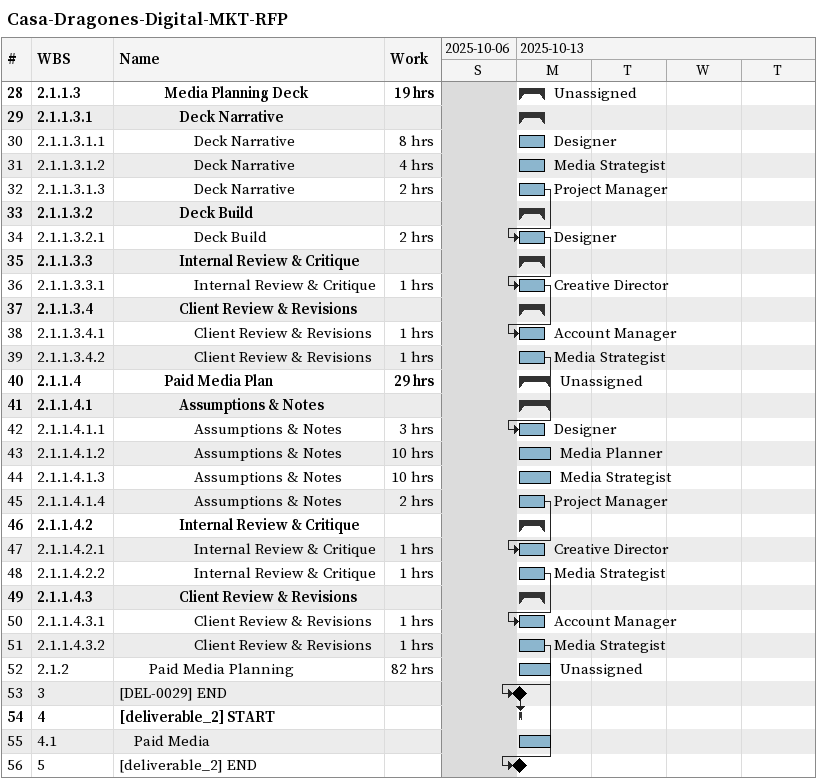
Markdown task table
Casa-Dragones-Digital-MKT-RFP

| ID | WBS | Task | Start | Finish | Predecessors | Resources | Work (h) |
|---|---|---|---|---|---|---|---|
| 28 | 2.1.1.3 | **Media Planning Deck** | 2025-10-13 | 2025-10-13 |  | Unassigned | 19 |
| 29 | 2.1.1.3.1 | **Deck Narrative** | 2025-10-13 | 2025-10-13 |  |  |  |
| 30 | 2.1.1.3.1.1 | Deck Narrative | 2025-10-13 | 2025-10-13 |  | Designer | 8 |
| 31 | 2.1.1.3.1.2 | Deck Narrative | 2025-10-13 | 2025-10-13 |  | Media Strategist | 4 |
| 32 | 2.1.1.3.1.3 | Deck Narrative | 2025-10-13 | 2025-10-13 |  | Project Manager | 2 |
| 33 | 2.1.1.3.2 | **Deck Build** | 2025-10-13 | 2025-10-13 |  |  |  |
| 34 | 2.1.1.3.2.1 | Deck Build | 2025-10-13 | 2025-10-13 | 32 | Designer | 2 |
| 35 | 2.1.1.3.3 | **Internal Review & Critique** | 2025-10-13 | 2025-10-13 |  |  |  |
| 36 | 2.1.1.3.3.1 | Internal Review & Critique | 2025-10-13 | 2025-10-13 | 34 | Creative Director | 1 |
| 37 | 2.1.1.3.4 | **Client Review & Revisions** | 2025-10-13 | 2025-10-13 |  |  |  |
| 38 | 2.1.1.3.4.1 | Client Review & Revisions | 2025-10-13 | 2025-10-13 | 36 | Account Manager | 1 |
| 39 | 2.1.1.3.4.2 | Client Review & Revisions | 2025-10-13 | 2025-10-13 |  | Media Strategist | 1 |
| 40 | 2.1.1.4 | **Paid Media Plan** | 2025-10-13 | 2025-10-13 |  | Unassigned | 29 |
| 41 | 2.1.1.4.1 | **Assumptions & Notes** | 2025-10-13 | 2025-10-13 |  |  |  |
| 42 | 2.1.1.4.1.1 | Assumptions & Notes | 2025-10-13 | 2025-10-13 | 39 | Designer | 3 |
| 43 | 2.1.1.4.1.2 | Assumptions & Notes | 2025-10-13 | 2025-10-13 |  | Media Planner | 10 |
| 44 | 2.1.1.4.1.3 | Assumptions & Notes | 2025-10-13 | 2025-10-13 |  | Media Strategist | 10 |
| 45 | 2.1.1.4.1.4 | Assumptions & Notes | 2025-10-13 | 2025-10-13 |  | Project Manager | 2 |
| 46 | 2.1.1.4.2 | **Internal Review & Critique** | 2025-10-13 | 2025-10-13 |  |  |  |
| 47 | 2.1.1.4.2.1 | Internal Review & Critique | 2025-10-13 | 2025-10-13 | 45 | Creative Director | 1 |
| 48 | 2.1.1.4.2.2 | Internal Review & Critique | 2025-10-13 | 2025-10-13 |  | Media Strategist | 1 |
| 49 | 2.1.1.4.3 | **Client Review & Revisions** | 2025-10-13 | 2025-10-13 |  |  |  |
| 50 | 2.1.1.4.3.1 | Client Review & Revisions | 2025-10-13 | 2025-10-13 | 48 | Account Manager | 1 |
| 51 | 2.1.1.4.3.2 | Client Review & Revisions | 2025-10-13 | 2025-10-13 |  | Media Strategist | 1 |
| 52 | 2.1.2 | Paid Media Planning | 2025-10-13 | 2025-10-13 |  | Unassigned | 82 |
| 53 | 3 | [DEL-0029] END (milestone) | 2025-10-13 | 2025-10-13 | 51 |  |  |
| 54 | 4 | **[deliverable_2] START** | 2025-10-13 | 2025-10-13 | 53 |  |  |
| 55 | 4.1 | Paid Media | 2025-10-13 | 2025-10-13 |  |  |  |
| 56 | 5 | [deliverable_2] END (milestone) | 2025-10-13 | 2025-10-13 | 51 |  |  |
